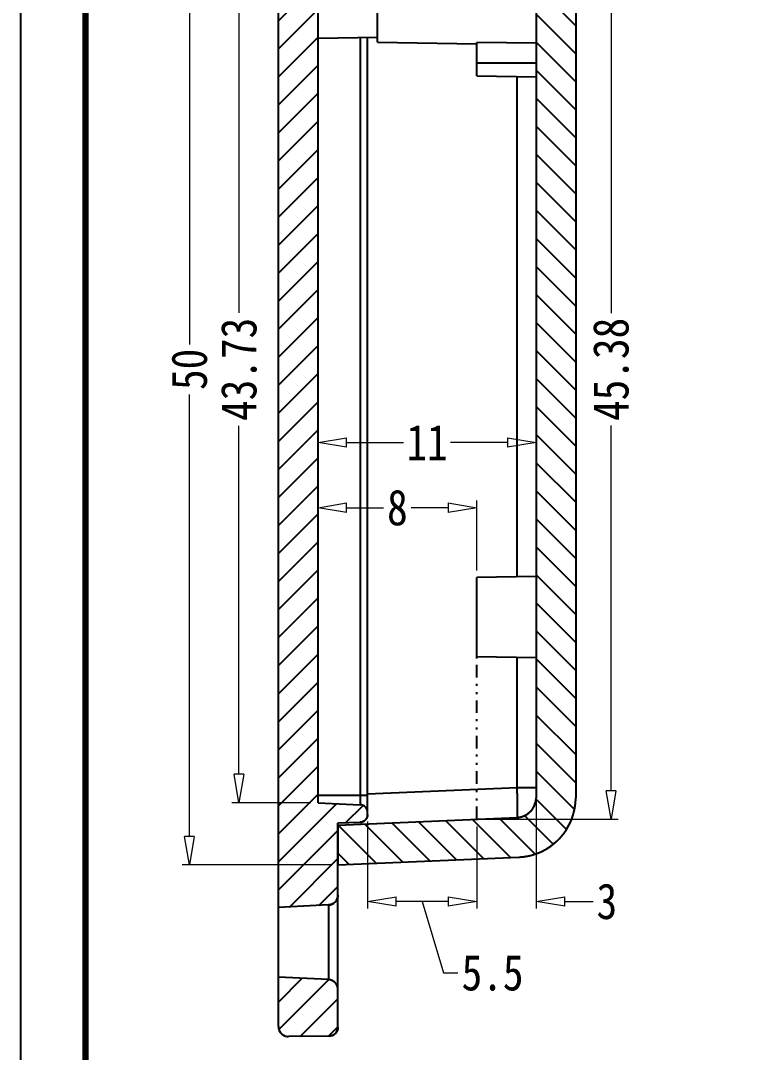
# Model space of a CAD drawing. Header units: millimetres. Extents: x -315 to 1788, y -2932 to -1928.
# Drawn here: x -315.2 to -278.8, y -2884.1 to -2832.1 of the extents above; entities that cross this region are included whole.
import ezdxf

# ---------------------------------------------------------------- set-up
doc = ezdxf.new("R2010")
doc.units = ezdxf.units.MM
doc.linetypes.add('DIVIDE', pattern=[31.75, 12.7, -6.35, 0, -6.35, 0, -6.35])
doc.layers.add('dim', color=3, linetype='Continuous', lineweight=9)
doc.layers.add('from', color=7, linetype='Continuous')
doc.styles.add('FFS', font='SIMFANG.TTF', dxfattribs={"width": 0.85})
doc.dimstyles.new('YanXiu', dxfattribs={"dimtxt": 2.5, "dimasz": 2.2, "dimexe": 1, "dimexo": 0.6, "dimgap": 0.66, "dimtad": 0, "dimzin": 9, "dimdsep": 46, "dimtxsty": 'FFS', "dimblk": 'CLOSEDBLANK', "dimcen": 0, "dimclrd": 256, "dimclre": 131, "dimclrt": 42, "dimazin": 0, "dimtfac": 1, "dimtofl": 0, "dimtmove": 0, "dimatfit": 3, "dimldrblk": 'CLOSEDBLANK', "dimfxl": 0, "dimlwd": 5, "dimlwe": 5, "dimarcsym": 0})

# ---------------------------------------------------------------- blocks, each defined once
blk = doc.blocks.new('_ClosedBlank')
at = {"color": 0, "linetype": 'ByBlock', "lineweight": -2}
for p, q in [((-1, 0.167), (0, 0)), ((-1, 0.167), (-1, -0.167)), ((0, 0), (-1, -0.167))]:
    blk.add_line(p, q, dxfattribs=at)
blk = doc.blocks.new('*D89')
at = {"layer": 'Defpoints', "color": 0}
for p in [(-300.178, -2827.804), (-304.172, -2871.534), (-300.178, -2871.534)]:
    blk.add_point(p, dxfattribs=at)
at = {"layer": 'dim', "color": 131, "lineweight": 5}
for p, q in [((-300.538, -2827.804), (-304.532, -2827.804)), ((-300.538, -2871.534), (-304.532, -2871.534))]:
    blk.add_line(p, q, dxfattribs=at)
at = {"layer": 'dim', "lineweight": 5}
for p, q in [((-304.172, -2829.244), (-304.172, -2846.816)), ((-304.172, -2870.094), (-304.172, -2852.522))]:
    blk.add_line(p, q, dxfattribs=at)
at = {"layer": 'dim', "lineweight": 5, "xscale": 1.44, "yscale": 1.44, "zscale": 1.44}
for p, rotation in [((-304.172, -2827.804), 90), ((-304.172, -2871.534), 270)]:
    blk.add_blockref('_ClosedBlank', p, dxfattribs=dict(at, rotation=rotation))
at = {"layer": 'dim', "color": 42, "insert": (-304.172, -2849.669), "char_height": 1.8, "attachment_point": 5, "rotation": 90, "style": 'FFS'}
blk.add_mtext('43.73', dxfattribs=at)
blk = doc.blocks.new('*D90')
at = {"layer": 'Defpoints', "color": 0}
for p in [(-299.178, -2824.669), (-306.672, -2874.669), (-299.178, -2874.669)]:
    blk.add_point(p, dxfattribs=at)
at = {"layer": 'dim', "color": 131, "lineweight": 5}
for p, q in [((-299.538, -2824.669), (-307.032, -2824.669)), ((-299.538, -2874.669), (-307.032, -2874.669))]:
    blk.add_line(p, q, dxfattribs=at)
at = {"layer": 'dim', "lineweight": 5}
for p, q in [((-306.672, -2826.109), (-306.672, -2848.408)), ((-306.672, -2873.229), (-306.672, -2850.93))]:
    blk.add_line(p, q, dxfattribs=at)
at = {"layer": 'dim', "lineweight": 5, "xscale": 1.44, "yscale": 1.44, "zscale": 1.44}
for p, rotation in [((-306.672, -2824.669), 90), ((-306.672, -2874.669), 270)]:
    blk.add_blockref('_ClosedBlank', p, dxfattribs=dict(at, rotation=rotation))
at = {"layer": 'dim', "color": 42, "insert": (-306.672, -2849.669), "char_height": 1.8, "attachment_point": 5, "rotation": 90, "style": 'FFS'}
blk.add_mtext('50', dxfattribs=at)
blk = doc.blocks.new('*D91')
at = {"layer": 'Defpoints', "color": 0}
for p in [(-300.178, -2856.648), (-300.178, -2858.371, 0), (-292.178, -2860.169, 0)]:
    blk.add_point(p, dxfattribs=at)
at = {"layer": 'dim', "color": 131, "lineweight": 5}
for p, q in [((-300.178, -2858.011), (-300.178, -2856.288)), ((-292.178, -2859.809), (-292.178, -2856.288))]:
    blk.add_line(p, q, dxfattribs=at)
at = {"layer": 'dim', "lineweight": 5}
for p, q in [((-298.738, -2856.648), (-296.877, -2856.648)), ((-293.618, -2856.648), (-295.48, -2856.648))]:
    blk.add_line(p, q, dxfattribs=at)
at = {"layer": 'dim', "lineweight": 5, "xscale": 1.44, "yscale": 1.44, "zscale": 1.44, "rotation": 180}
blk.add_blockref('_ClosedBlank', (-300.178, -2856.648), dxfattribs=at)
at = {"layer": 'dim', "lineweight": 5, "xscale": 1.44, "yscale": 1.44, "zscale": 1.44}
blk.add_blockref('_ClosedBlank', (-292.178, -2856.648), dxfattribs=at)
at = {"layer": 'dim', "color": 42, "insert": (-296.178, -2856.648), "char_height": 1.8, "attachment_point": 5, "style": 'FFS'}
blk.add_mtext('8', dxfattribs=at)
blk = doc.blocks.new('*D92')
at = {"layer": 'Defpoints', "color": 0}
for p in [(-300.178, -2851.3, 0), (-289.178, -2851.548, 0), (-300.178, -2853.36)]:
    blk.add_point(p, dxfattribs=at)
at = {"layer": 'dim', "color": 131, "lineweight": 5}
for p, q in [((-300.178, -2851.66), (-300.178, -2853.72)), ((-289.178, -2851.907), (-289.178, -2853.72))]:
    blk.add_line(p, q, dxfattribs=at)
at = {"layer": 'dim', "lineweight": 5}
for p, q in [((-298.738, -2853.36), (-295.865, -2853.36)), ((-290.618, -2853.36), (-293.492, -2853.36))]:
    blk.add_line(p, q, dxfattribs=at)
at = {"layer": 'dim', "lineweight": 5, "xscale": 1.44, "yscale": 1.44, "zscale": 1.44, "rotation": 180}
blk.add_blockref('_ClosedBlank', (-300.178, -2853.36), dxfattribs=at)
at = {"layer": 'dim', "lineweight": 5, "xscale": 1.44, "yscale": 1.44, "zscale": 1.44}
blk.add_blockref('_ClosedBlank', (-289.178, -2853.36), dxfattribs=at)
at = {"layer": 'dim', "color": 42, "insert": (-294.678, -2853.36), "char_height": 1.8, "attachment_point": 5, "style": 'FFS'}
blk.add_mtext('11', dxfattribs=at)
blk = doc.blocks.new('*D93')
at = {"layer": 'Defpoints', "color": 0}
for p in [(-289.178, -2870.555, 0), (-292.178, -2872.361), (-292.178, -2876.511)]:
    blk.add_point(p, dxfattribs=at)
at = {"layer": 'dim', "color": 131, "lineweight": 5}
for p, q in [((-289.178, -2870.915), (-289.178, -2876.871)), ((-292.178, -2872.721), (-292.178, -2876.871))]:
    blk.add_line(p, q, dxfattribs=at)
at = {"layer": 'dim', "lineweight": 5}
for p, q in [((-293.618, -2876.511), (-295.058, -2876.511)), ((-287.738, -2876.511), (-286.298, -2876.511))]:
    blk.add_line(p, q, dxfattribs=at)
at = {"layer": 'dim', "lineweight": 5, "xscale": 1.44, "yscale": 1.44, "zscale": 1.44}
blk.add_blockref('_ClosedBlank', (-292.178, -2876.511), dxfattribs=at)
at = {"layer": 'dim', "lineweight": 5, "xscale": 1.44, "yscale": 1.44, "zscale": 1.44, "rotation": 180}
blk.add_blockref('_ClosedBlank', (-289.178, -2876.511), dxfattribs=at)
at = {"layer": 'dim', "color": 42, "insert": (-285.608, -2876.511), "char_height": 1.8, "attachment_point": 5, "style": 'FFS'}
blk.add_mtext('3', dxfattribs=at)
blk = doc.blocks.new('*D94')
at = {"layer": 'Defpoints', "color": 0}
for p in [(-292.178, -2826.976), (-285.399, -2826.976), (-292.178, -2872.361)]:
    blk.add_point(p, dxfattribs=at)
at = {"layer": 'dim', "color": 131, "lineweight": 5}
for p, q in [((-291.819, -2826.976), (-285.04, -2826.976)), ((-291.819, -2872.361), (-285.04, -2872.361))]:
    blk.add_line(p, q, dxfattribs=at)
at = {"layer": 'dim', "lineweight": 5}
for p, q in [((-285.399, -2828.416), (-285.399, -2846.84)), ((-285.399, -2870.921), (-285.399, -2852.497))]:
    blk.add_line(p, q, dxfattribs=at)
at = {"layer": 'dim', "lineweight": 5, "xscale": 1.44, "yscale": 1.44, "zscale": 1.44}
for p, rotation in [((-285.399, -2826.976), 90), ((-285.399, -2872.361), 270)]:
    blk.add_blockref('_ClosedBlank', p, dxfattribs=dict(at, rotation=rotation))
at = {"layer": 'dim', "color": 42, "insert": (-285.399, -2849.669), "char_height": 1.8, "attachment_point": 5, "rotation": 90, "style": 'FFS'}
blk.add_mtext('45.38', dxfattribs=at)
blk = doc.blocks.new('*D95')
at = {"layer": 'Defpoints', "color": 0}
for p in [(-297.678, -2872.118, 0), (-292.178, -2872.361), (-297.678, -2876.511)]:
    blk.add_point(p, dxfattribs=at)
at = {"layer": 'dim', "color": 131, "lineweight": 5}
for p, q in [((-297.678, -2872.478), (-297.678, -2876.871)), ((-292.178, -2872.721), (-292.178, -2876.871))]:
    blk.add_line(p, q, dxfattribs=at)
at = {"layer": 'dim', "lineweight": 5}
for p, q in [((-293.618, -2876.511), (-296.238, -2876.511)), ((-294.928, -2876.511), (-293.849, -2880.111)), ((-293.849, -2880.111), (-293.129, -2880.111))]:
    blk.add_line(p, q, dxfattribs=at)
at = {"layer": 'dim', "lineweight": 5, "xscale": 1.44, "yscale": 1.44, "zscale": 1.44, "rotation": 180}
blk.add_blockref('_ClosedBlank', (-297.678, -2876.511), dxfattribs=at)
at = {"layer": 'dim', "lineweight": 5, "xscale": 1.44, "yscale": 1.44, "zscale": 1.44}
blk.add_blockref('_ClosedBlank', (-292.178, -2876.511), dxfattribs=at)
at = {"layer": 'dim', "color": 42, "insert": (-291.376, -2880.111), "char_height": 1.8, "attachment_point": 5, "style": 'FFS'}
blk.add_mtext('5.5', dxfattribs=at)

msp = doc.modelspace()

# ---------------------------------------------------------------- hatches: boundary and pattern name
at = {"linetype": 'Continuous'}
h = msp.add_hatch(dxfattribs=at)
h.set_pattern_fill('DEFAULT__2', color=40, angle=225, style=0, pattern_type=0)
h.set_pattern_definition([(225, (294.2177, -3385.4463), (0.7071068, -0.7071068), [])])
edge = h.paths.add_edge_path()
edge.add_line((-299.178, -2882.851), (-299.178, -2880.951))
edge.add_spline(control_points=[(-299.178, -2882.851), (-299.178, -2883.113), (-299.363, -2883.299), (-299.624, -2883.301)], knot_values=[0, 0, 0, 0, 1, 1, 1, 1], weights=[1, 0.80679, 0.80679, 1], degree=3, periodic=0)
edge.add_line((-299.624, -2883.301), (-301.674, -2883.319))
edge.add_spline(control_points=[(-302.178, -2882.819), (-302.178, -2883.114), (-301.969, -2883.321), (-301.674, -2883.319)], knot_values=[0, 0, 0, 0, 1, 1, 1, 1], weights=[1, 0.802676, 0.802676, 1], degree=3, periodic=0)
edge.add_line((-302.178, -2882.819), (-302.178, -2880.319))
edge.add_line((-299.652, -2880.451), (-302.178, -2880.319))
edge.add_spline(control_points=[(-299.178, -2880.951), (-299.178, -2880.67), (-299.372, -2880.466), (-299.652, -2880.451)], knot_values=[0, 0, 0, 0, 1, 1, 1, 1], weights=[1, 0.816916, 0.816916, 1], degree=3, periodic=0)
edge = h.paths.add_edge_path()
edge.add_line((-299.178, -2876.187), (-299.178, -2872.567))
edge.add_spline(control_points=[(-299.178, -2876.187), (-299.178, -2876.468), (-299.372, -2876.672), (-299.652, -2876.686)], knot_values=[0, 0, 0, 0, 1, 1, 1, 1], weights=[1, 0.816916, 0.816916, 1], degree=3, periodic=0)
edge.add_line((-299.652, -2876.686), (-302.178, -2876.819))
edge.add_line((-302.178, -2876.819), (-302.178, -2822.519))
edge.add_line((-299.652, -2822.651), (-302.178, -2822.519))
edge.add_spline(control_points=[(-299.178, -2823.151), (-299.178, -2822.87), (-299.372, -2822.666), (-299.652, -2822.651)], knot_values=[0, 0, 0, 0, 1, 1, 1, 1], weights=[1, 0.816916, 0.816916, 1], degree=3, periodic=0)
edge.add_line((-299.178, -2826.771), (-299.178, -2823.151))
edge.add_line((-298.061, -2826.82), (-299.178, -2826.771))
edge.add_spline(control_points=[(-297.678, -2827.219), (-297.678, -2826.993), (-297.835, -2826.83), (-298.061, -2826.82)], knot_values=[0, 0, 0, 0, 1, 1, 1, 1], weights=[1, 0.814909, 0.814909, 1], degree=3, periodic=0)
edge.add_line((-297.678, -2827.312), (-297.678, -2827.219))
edge.add_spline(control_points=[(-297.678, -2827.312), (-297.678, -2827.538), (-297.835, -2827.701), (-298.061, -2827.711)], knot_values=[0, 0, 0, 0, 1, 1, 1, 1], weights=[1, 0.814909, 0.814909, 1], degree=3, periodic=0)
edge.add_line((-300.178, -2827.804), (-298.061, -2827.711))
edge.add_line((-300.178, -2871.534), (-300.178, -2827.804))
edge.add_line((-300.178, -2871.534), (-298.061, -2871.626))
edge.add_spline(control_points=[(-297.678, -2872.026), (-297.678, -2871.8), (-297.835, -2871.636), (-298.061, -2871.626)], knot_values=[0, 0, 0, 0, 1, 1, 1, 1], weights=[1, 0.814909, 0.814909, 1], degree=3, periodic=0)
edge.add_line((-297.678, -2872.118), (-297.678, -2872.026))
edge.add_spline(control_points=[(-297.678, -2872.118), (-297.678, -2872.345), (-297.835, -2872.508), (-298.061, -2872.518)], knot_values=[0, 0, 0, 0, 1, 1, 1, 1], weights=[1, 0.814909, 0.814909, 1], degree=3, periodic=0)
edge.add_line((-298.061, -2872.518), (-299.178, -2872.567))
edge = h.paths.add_edge_path()
edge.add_line((-299.178, -2818.387), (-299.178, -2816.487))
edge.add_spline(control_points=[(-299.178, -2818.387), (-299.178, -2818.668), (-299.372, -2818.872), (-299.652, -2818.886)], knot_values=[0, 0, 0, 0, 1, 1, 1, 1], weights=[1, 0.816916, 0.816916, 1], degree=3, periodic=0)
edge.add_line((-299.652, -2818.886), (-302.178, -2819.019))
edge.add_line((-302.178, -2819.019), (-302.178, -2816.519))
edge.add_spline(control_points=[(-302.178, -2816.519), (-302.178, -2816.224), (-301.969, -2816.016), (-301.674, -2816.019)], knot_values=[0, 0, 0, 0, 1, 1, 1, 1], weights=[1, 0.802676, 0.802676, 1], degree=3, periodic=0)
edge.add_line((-299.624, -2816.037), (-301.674, -2816.019))
edge.add_spline(control_points=[(-299.178, -2816.487), (-299.178, -2816.225), (-299.363, -2816.039), (-299.624, -2816.037)], knot_values=[0, 0, 0, 0, 1, 1, 1, 1], weights=[1, 0.80679, 0.80679, 1], degree=3, periodic=0)
h = msp.add_hatch(dxfattribs=at)
h.set_pattern_fill('DEFAULT__1', color=40, angle=135, style=0, pattern_type=0)
h.set_pattern_definition([(135, (294.2177, -3385.4463), (-0.7071068, -0.7071068), [])])
edge = h.paths.add_edge_path()
edge.add_line((-299.178, -2872.667), (-299.178, -2874.669))
edge.add_line((-299.178, -2872.667), (-290.135, -2872.272))
edge.add_spline(control_points=[(-290.135, -2872.272), (-289.57, -2872.247), (-289.178, -2871.839), (-289.178, -2871.273)], knot_values=[0, 0, 0, 0, 1, 1, 1, 1], weights=[1, 0.814909, 0.814909, 1], degree=3, periodic=0)
edge.add_line((-289.178, -2828.065), (-289.178, -2871.273))
edge.add_spline(control_points=[(-290.135, -2827.066), (-289.57, -2827.09), (-289.178, -2827.499), (-289.178, -2828.065)], knot_values=[0, 0, 0, 0, 1, 1, 1, 1], weights=[1, 0.814909, 0.814909, 1], degree=3, periodic=0)
edge.add_line((-299.178, -2826.671), (-290.135, -2827.066))
edge.add_line((-299.178, -2824.669), (-299.178, -2826.671))
edge.add_line((-299.178, -2824.669), (-290.048, -2825.068))
edge.add_spline(control_points=[(-290.048, -2825.068), (-288.352, -2825.142), (-287.178, -2826.368), (-287.178, -2828.065)], knot_values=[0, 0, 0, 0, 1, 1, 1, 1], weights=[1, 0.814909, 0.814909, 1], degree=3, periodic=0)
edge.add_line((-287.178, -2828.065), (-287.178, -2871.273))
edge.add_spline(control_points=[(-290.048, -2874.27), (-288.352, -2874.196), (-287.178, -2872.97), (-287.178, -2871.273)], knot_values=[0, 0, 0, 0, 1, 1, 1, 1], weights=[1, 0.814909, 0.814909, 1], degree=3, periodic=0)
edge.add_line((-299.178, -2874.669), (-290.048, -2874.27))

# ---------------------------------------------------------------- linework, layer by layer
at = {"color": 7, "linetype": 'Continuous'}
for p, q in [((-302.178, -2882.819, 0), (-302.178, -2816.519, 0)), ((-302.178, -2876.819, 0), (-302.178, -2822.519, 0)), ((-300.178, -2871.534, 0), (-300.178, -2827.804, 0)), ((-300.178, -2871.534, 0), (-300.178, -2827.804, 0)), ((-297.178, -2833.169, 0), (-297.178, -2827.669, 0)), ((-289.178, -2828.065, 0), (-289.178, -2871.273, 0)), ((-289.178, -2828.065, 0), (-289.178, -2871.273, 0)), ((-287.178, -2828.065, 0), (-287.178, -2871.273, 0)), ((-287.178, -2828.065, 0), (-287.178, -2871.273, 0)), ((-300.178, -2832.971, 0), (-297.178, -2832.919, 0)), ((-298.061, -2832.934, 0), (-298.061, -2871.626, 0)), ((-297.678, -2871.96, 0), (-297.678, -2832.928, 0)), ((-297.178, -2833.169, 0), (-292.178, -2833.256, 0)), ((-289.178, -2833.222, 0), (-292.178, -2833.181, 0)), ((-292.178, -2834.867, 0), (-292.178, -2833.181, 0)), ((-289.178, -2834.216, 0), (-292.178, -2834.216, 0)), ((-292.178, -2834.866, 0), (-289.178, -2834.919, 0)), ((-290.135, -2860.133, 0), (-290.135, -2834.902, 0)), ((-289.178, -2860.116, 0), (-292.178, -2860.169, 0)), ((-292.178, -2864.169, 0), (-292.178, -2860.169, 0)), ((-289.178, -2864.221, 0), (-292.178, -2864.169, 0)), ((-290.135, -2870.773, 0), (-290.135, -2864.205, 0)), ((-290.135, -2870.773, 0), (-297.681, -2871.103, 0)), ((-289.178, -2870.774, 0), (-290.135, -2870.774, 0)), ((-297.678, -2871.168, 0), (-300.178, -2871.168, 0)), ((-300.178, -2871.534, 0), (-298.061, -2871.626, 0)), ((-300.178, -2871.534, 0), (-298.061, -2871.626, 0)), ((-297.678, -2872.118, 0), (-297.678, -2872.026, 0)), ((-297.678, -2872.118, 0), (-297.678, -2872.026, 0)), ((-299.178, -2872.667, 0), (-290.135, -2872.272, 0)), ((-299.178, -2872.667, 0), (-290.135, -2872.272, 0)), ((-298.061, -2872.518, 0), (-299.178, -2872.567, 0)), ((-298.061, -2872.518, 0), (-299.178, -2872.567, 0)), ((-299.178, -2882.851, 0), (-299.178, -2872.567, 0)), ((-299.178, -2876.187, 0), (-299.178, -2872.567, 0)), ((-299.178, -2872.667, 0), (-299.178, -2874.669, 0)), ((-299.178, -2874.669, 0), (-290.048, -2874.27, 0)), ((-299.178, -2874.669, 0), (-290.048, -2874.27, 0)), ((-299.652, -2876.686, 0), (-302.178, -2876.819, 0)), ((-299.652, -2876.686, 0), (-302.178, -2876.819, 0)), ((-299.652, -2876.686, 0), (-299.652, -2880.451, 0)), ((-299.652, -2880.451, 0), (-302.178, -2880.319, 0)), ((-299.652, -2880.451, 0), (-302.178, -2880.319, 0)), ((-302.178, -2882.819, 0), (-302.178, -2880.319, 0)), ((-299.178, -2882.851, 0), (-299.178, -2880.951, 0)), ((-299.624, -2883.301, 0), (-301.674, -2883.319, 0)), ((-299.624, -2883.301, 0), (-301.674, -2883.319, 0))]:
    msp.add_line(p, q, dxfattribs=at)
at = {"color": 2, "linetype": 'DIVIDE', "ltscale": 0.05}
msp.add_line((-292.178, -2872.361), (-292.178, -2864.169), dxfattribs=at)
at = {"color": 7, "linetype": 'Continuous'}
for centre, radius, start, end in [((-298.078, -2872.026, 0), 0.4, 0, 87.5), ((-290.178, -2871.273, 0), 1, 272.5, 0), ((-290.178, -2871.273, 0), 3, 272.5, 0), ((-298.078, -2872.118, 0), 0.4, 272.5, 0), ((-299.678, -2876.187, 0), 0.5, 273, 0), ((-299.678, -2880.951, 0), 0.5, 0, 87), ((-301.678, -2882.819, 0), 0.5, 180, 270.5), ((-299.628, -2882.851, 0), 0.45, 270.5, 0)]:
    msp.add_arc(centre, radius, start, end, dxfattribs=at)
for points, start_tangent, end_tangent in [([(-290.135, -2872.272, 0), (-290.126, -2872.234, 0), (-290.12, -2872.123, 0), (-290.117, -2871.945, 0), (-290.117, -2871.707, 0), (-290.12, -2871.423, 0), (-290.126, -2871.107, 0), (-290.135, -2870.773, 0)], (0.998997, 0.04477), (-0.02906, 0.999578)), ([(-297.678, -2872.026, 0), (-297.678, -2872.022, 0), (-297.679, -2872.017, 0), (-297.679, -2872.013, 0), (-297.679, -2872.009, 0), (-297.679, -2872.004, 0), (-297.679, -2872, 0), (-297.68, -2871.995, 0), (-297.68, -2871.991, 0), (-297.68, -2871.986, 0), (-297.681, -2871.982, 0), (-297.681, -2871.977, 0), (-297.682, -2871.973, 0), (-297.683, -2871.968, 0), (-297.683, -2871.964, 0), (-297.684, -2871.959, 0), (-297.685, -2871.955, 0), (-297.686, -2871.95, 0), (-297.687, -2871.946, 0), (-297.687, -2871.941, 0), (-297.689, -2871.937, 0), (-297.69, -2871.932, 0), (-297.691, -2871.928, 0), (-297.692, -2871.923, 0), (-297.693, -2871.919, 0), (-297.694, -2871.914, 0), (-297.696, -2871.91, 0), (-297.697, -2871.905, 0), (-297.699, -2871.9, 0), (-297.7, -2871.896, 0), (-297.702, -2871.891, 0), (-297.703, -2871.887, 0), (-297.705, -2871.882, 0), (-297.707, -2871.878, 0), (-297.709, -2871.873, 0), (-297.711, -2871.869, 0), (-297.713, -2871.864, 0), (-297.715, -2871.86, 0), (-297.717, -2871.856, 0), (-297.719, -2871.851, 0), (-297.721, -2871.847, 0), (-297.723, -2871.842, 0), (-297.725, -2871.838, 0), (-297.728, -2871.834, 0), (-297.73, -2871.829, 0), (-297.733, -2871.825, 0), (-297.735, -2871.821, 0), (-297.738, -2871.817, 0), (-297.74, -2871.812, 0), (-297.743, -2871.808, 0), (-297.746, -2871.804, 0), (-297.748, -2871.8, 0), (-297.751, -2871.796, 0), (-297.754, -2871.792, 0), (-297.757, -2871.788, 0), (-297.76, -2871.784, 0), (-297.763, -2871.78, 0), (-297.766, -2871.776, 0), (-297.77, -2871.772, 0), (-297.773, -2871.768, 0), (-297.776, -2871.764, 0), (-297.779, -2871.76, 0), (-297.783, -2871.757, 0), (-297.786, -2871.753, 0), (-297.789, -2871.749, 0), (-297.793, -2871.746, 0), (-297.797, -2871.742, 0), (-297.8, -2871.739, 0), (-297.804, -2871.735, 0), (-297.807, -2871.732, 0), (-297.811, -2871.728, 0), (-297.815, -2871.725, 0), (-297.819, -2871.722, 0), (-297.822, -2871.719, 0), (-297.826, -2871.715, 0), (-297.83, -2871.712, 0), (-297.834, -2871.709, 0), (-297.838, -2871.706, 0), (-297.842, -2871.703, 0), (-297.846, -2871.7, 0), (-297.85, -2871.697, 0), (-297.854, -2871.695, 0), (-297.858, -2871.692, 0), (-297.863, -2871.689, 0), (-297.867, -2871.687, 0), (-297.871, -2871.684, 0), (-297.875, -2871.681, 0), (-297.879, -2871.679, 0), (-297.884, -2871.677, 0), (-297.888, -2871.674, 0), (-297.892, -2871.672, 0), (-297.897, -2871.67, 0), (-297.901, -2871.667, 0), (-297.905, -2871.665, 0), (-297.91, -2871.663, 0), (-297.914, -2871.661, 0), (-297.919, -2871.659, 0), (-297.923, -2871.657, 0), (-297.927, -2871.656, 0), (-297.932, -2871.654, 0), (-297.936, -2871.652, 0), (-297.941, -2871.65, 0), (-297.945, -2871.649, 0), (-297.95, -2871.647, 0), (-297.954, -2871.646, 0), (-297.959, -2871.644, 0), (-297.963, -2871.643, 0), (-297.968, -2871.642, 0), (-297.972, -2871.64, 0), (-297.977, -2871.639, 0), (-297.981, -2871.638, 0), (-297.986, -2871.637, 0), (-297.99, -2871.636, 0), (-297.995, -2871.635, 0), (-297.999, -2871.634, 0), (-298.004, -2871.633, 0), (-298.008, -2871.632, 0), (-298.013, -2871.631, 0), (-298.017, -2871.631, 0), (-298.022, -2871.63, 0), (-298.026, -2871.629, 0), (-298.03, -2871.629, 0), (-298.035, -2871.628, 0), (-298.039, -2871.628, 0), (-298.044, -2871.628, 0), (-298.048, -2871.627, 0), (-298.052, -2871.627, 0), (-298.057, -2871.627, 0), (-298.061, -2871.626, 0)], (0, 1), (-0.999048, 0.043619)), ([(-290.135, -2872.272, 0), (-290.124, -2872.272, 0), (-290.113, -2872.271, 0), (-290.102, -2872.27, 0), (-290.091, -2872.269, 0), (-290.08, -2872.268, 0), (-290.069, -2872.267, 0), (-290.058, -2872.266, 0), (-290.047, -2872.264, 0), (-290.036, -2872.263, 0), (-290.025, -2872.261, 0), (-290.014, -2872.259, 0), (-290.003, -2872.257, 0), (-289.992, -2872.255, 0), (-289.98, -2872.253, 0), (-289.969, -2872.251, 0), (-289.958, -2872.248, 0), (-289.947, -2872.246, 0), (-289.936, -2872.243, 0), (-289.924, -2872.24, 0), (-289.913, -2872.237, 0), (-289.902, -2872.234, 0), (-289.891, -2872.231, 0), (-289.879, -2872.227, 0), (-289.868, -2872.224, 0), (-289.857, -2872.22, 0), (-289.846, -2872.216, 0), (-289.835, -2872.212, 0), (-289.823, -2872.208, 0), (-289.812, -2872.204, 0), (-289.801, -2872.199, 0), (-289.79, -2872.195, 0), (-289.779, -2872.19, 0), (-289.768, -2872.185, 0), (-289.757, -2872.18, 0), (-289.746, -2872.175, 0), (-289.735, -2872.169, 0), (-289.724, -2872.164, 0), (-289.713, -2872.158, 0), (-289.702, -2872.152, 0), (-289.692, -2872.147, 0), (-289.681, -2872.141, 0), (-289.67, -2872.134, 0), (-289.66, -2872.128, 0), (-289.649, -2872.122, 0), (-289.639, -2872.115, 0), (-289.628, -2872.108, 0), (-289.618, -2872.101, 0), (-289.608, -2872.094, 0), (-289.598, -2872.087, 0), (-289.588, -2872.08, 0), (-289.578, -2872.072, 0), (-289.568, -2872.065, 0), (-289.558, -2872.057, 0), (-289.548, -2872.049, 0), (-289.538, -2872.041, 0), (-289.529, -2872.033, 0), (-289.519, -2872.025, 0), (-289.51, -2872.017, 0), (-289.501, -2872.008, 0), (-289.492, -2872, 0), (-289.483, -2871.991, 0), (-289.474, -2871.982, 0), (-289.465, -2871.974, 0), (-289.456, -2871.965, 0), (-289.447, -2871.955, 0), (-289.439, -2871.946, 0), (-289.431, -2871.937, 0), (-289.422, -2871.927, 0), (-289.414, -2871.918, 0), (-289.406, -2871.908, 0), (-289.398, -2871.899, 0), (-289.39, -2871.889, 0), (-289.383, -2871.879, 0), (-289.375, -2871.869, 0), (-289.368, -2871.859, 0), (-289.361, -2871.849, 0), (-289.354, -2871.838, 0), (-289.347, -2871.828, 0), (-289.34, -2871.818, 0), (-289.333, -2871.807, 0), (-289.326, -2871.797, 0), (-289.32, -2871.786, 0), (-289.314, -2871.775, 0), (-289.308, -2871.765, 0), (-289.302, -2871.754, 0), (-289.296, -2871.743, 0), (-289.29, -2871.732, 0), (-289.284, -2871.721, 0), (-289.279, -2871.71, 0), (-289.274, -2871.699, 0), (-289.269, -2871.688, 0), (-289.264, -2871.677, 0), (-289.259, -2871.666, 0), (-289.254, -2871.655, 0), (-289.25, -2871.643, 0), (-289.245, -2871.632, 0), (-289.241, -2871.621, 0), (-289.237, -2871.61, 0), (-289.233, -2871.598, 0), (-289.229, -2871.587, 0), (-289.225, -2871.576, 0), (-289.222, -2871.564, 0), (-289.218, -2871.553, 0), (-289.215, -2871.542, 0), (-289.212, -2871.53, 0), (-289.209, -2871.519, 0), (-289.206, -2871.507, 0), (-289.204, -2871.496, 0), (-289.201, -2871.485, 0), (-289.199, -2871.473, 0), (-289.196, -2871.462, 0), (-289.194, -2871.451, 0), (-289.192, -2871.439, 0), (-289.191, -2871.428, 0), (-289.189, -2871.417, 0), (-289.187, -2871.406, 0), (-289.186, -2871.394, 0), (-289.185, -2871.383, 0), (-289.183, -2871.372, 0), (-289.182, -2871.361, 0), (-289.181, -2871.35, 0), (-289.181, -2871.339, 0), (-289.18, -2871.328, 0), (-289.179, -2871.317, 0), (-289.179, -2871.306, 0), (-289.179, -2871.295, 0), (-289.178, -2871.284, 0), (-289.178, -2871.273, 0)], (0.999048, 0.043619), (0, 1)), ([(-290.048, -2874.27, 0), (-290.015, -2874.269, 0), (-289.983, -2874.267, 0), (-289.95, -2874.264, 0), (-289.917, -2874.262, 0), (-289.884, -2874.259, 0), (-289.851, -2874.255, 0), (-289.818, -2874.251, 0), (-289.785, -2874.247, 0), (-289.752, -2874.243, 0), (-289.718, -2874.238, 0), (-289.685, -2874.232, 0), (-289.651, -2874.226, 0), (-289.618, -2874.22, 0), (-289.584, -2874.214, 0), (-289.551, -2874.207, 0), (-289.517, -2874.199, 0), (-289.483, -2874.191, 0), (-289.45, -2874.183, 0), (-289.416, -2874.175, 0), (-289.382, -2874.165, 0), (-289.349, -2874.156, 0), (-289.315, -2874.146, 0), (-289.281, -2874.136, 0), (-289.248, -2874.125, 0), (-289.214, -2874.114, 0), (-289.18, -2874.102, 0), (-289.147, -2874.09, 0), (-289.113, -2874.078, 0), (-289.08, -2874.065, 0), (-289.046, -2874.051, 0), (-289.013, -2874.037, 0), (-288.98, -2874.023, 0), (-288.947, -2874.009, 0), (-288.914, -2873.993, 0), (-288.881, -2873.978, 0), (-288.848, -2873.962, 0), (-288.815, -2873.946, 0), (-288.783, -2873.929, 0), (-288.75, -2873.911, 0), (-288.718, -2873.894, 0), (-288.686, -2873.876, 0), (-288.654, -2873.857, 0), (-288.623, -2873.838, 0), (-288.591, -2873.819, 0), (-288.56, -2873.799, 0), (-288.529, -2873.779, 0), (-288.498, -2873.758, 0), (-288.467, -2873.737, 0), (-288.436, -2873.715, 0), (-288.406, -2873.694, 0), (-288.376, -2873.671, 0), (-288.346, -2873.649, 0), (-288.317, -2873.626, 0), (-288.288, -2873.602, 0), (-288.259, -2873.578, 0), (-288.23, -2873.554, 0), (-288.202, -2873.53, 0), (-288.173, -2873.505, 0), (-288.146, -2873.479, 0), (-288.118, -2873.454, 0), (-288.091, -2873.428, 0), (-288.064, -2873.401, 0), (-288.038, -2873.375, 0), (-288.011, -2873.348, 0), (-287.985, -2873.32, 0), (-287.96, -2873.293, 0), (-287.935, -2873.265, 0), (-287.91, -2873.236, 0), (-287.886, -2873.208, 0), (-287.862, -2873.179, 0), (-287.838, -2873.15, 0), (-287.815, -2873.12, 0), (-287.792, -2873.09, 0), (-287.769, -2873.06, 0), (-287.747, -2873.03, 0), (-287.725, -2873, 0), (-287.704, -2872.969, 0), (-287.683, -2872.938, 0), (-287.662, -2872.907, 0), (-287.642, -2872.876, 0), (-287.623, -2872.844, 0), (-287.603, -2872.812, 0), (-287.584, -2872.78, 0), (-287.566, -2872.748, 0), (-287.548, -2872.716, 0), (-287.53, -2872.683, 0), (-287.513, -2872.65, 0), (-287.497, -2872.618, 0), (-287.48, -2872.585, 0), (-287.464, -2872.551, 0), (-287.449, -2872.518, 0), (-287.434, -2872.485, 0), (-287.42, -2872.451, 0), (-287.405, -2872.418, 0), (-287.392, -2872.384, 0), (-287.379, -2872.35, 0), (-287.366, -2872.317, 0), (-287.353, -2872.283, 0), (-287.342, -2872.249, 0), (-287.33, -2872.215, 0), (-287.319, -2872.181, 0), (-287.308, -2872.147, 0), (-287.298, -2872.113, 0), (-287.289, -2872.079, 0), (-287.279, -2872.045, 0), (-287.27, -2872.01, 0), (-287.262, -2871.976, 0), (-287.254, -2871.942, 0), (-287.246, -2871.908, 0), (-287.239, -2871.874, 0), (-287.232, -2871.84, 0), (-287.226, -2871.806, 0), (-287.22, -2871.772, 0), (-287.215, -2871.738, 0), (-287.21, -2871.704, 0), (-287.205, -2871.671, 0), (-287.201, -2871.637, 0), (-287.197, -2871.603, 0), (-287.193, -2871.57, 0), (-287.19, -2871.536, 0), (-287.187, -2871.503, 0), (-287.185, -2871.47, 0), (-287.183, -2871.437, 0), (-287.181, -2871.404, 0), (-287.18, -2871.371, 0), (-287.179, -2871.338, 0), (-287.179, -2871.306, 0), (-287.178, -2871.273, 0)], (0.999048, 0.043619), (0, 1)), ([(-297.678, -2872.118, 0), (-297.678, -2872.123, 0), (-297.679, -2872.127, 0), (-297.679, -2872.131, 0), (-297.679, -2872.136, 0), (-297.679, -2872.14, 0), (-297.679, -2872.145, 0), (-297.68, -2872.149, 0), (-297.68, -2872.154, 0), (-297.68, -2872.158, 0), (-297.681, -2872.162, 0), (-297.681, -2872.167, 0), (-297.682, -2872.171, 0), (-297.683, -2872.176, 0), (-297.683, -2872.18, 0), (-297.684, -2872.185, 0), (-297.685, -2872.19, 0), (-297.686, -2872.194, 0), (-297.687, -2872.199, 0), (-297.687, -2872.203, 0), (-297.689, -2872.208, 0), (-297.69, -2872.212, 0), (-297.691, -2872.217, 0), (-297.692, -2872.221, 0), (-297.693, -2872.226, 0), (-297.694, -2872.23, 0), (-297.696, -2872.235, 0), (-297.697, -2872.239, 0), (-297.699, -2872.244, 0), (-297.7, -2872.249, 0), (-297.702, -2872.253, 0), (-297.703, -2872.258, 0), (-297.705, -2872.262, 0), (-297.707, -2872.267, 0), (-297.709, -2872.271, 0), (-297.711, -2872.276, 0), (-297.713, -2872.28, 0), (-297.715, -2872.284, 0), (-297.717, -2872.289, 0), (-297.719, -2872.293, 0), (-297.721, -2872.298, 0), (-297.723, -2872.302, 0), (-297.725, -2872.306, 0), (-297.728, -2872.311, 0), (-297.73, -2872.315, 0), (-297.733, -2872.319, 0), (-297.735, -2872.324, 0), (-297.738, -2872.328, 0), (-297.74, -2872.332, 0), (-297.743, -2872.336, 0), (-297.746, -2872.34, 0), (-297.748, -2872.345, 0), (-297.751, -2872.349, 0), (-297.754, -2872.353, 0), (-297.757, -2872.357, 0), (-297.76, -2872.361, 0), (-297.763, -2872.365, 0), (-297.766, -2872.369, 0), (-297.77, -2872.373, 0), (-297.773, -2872.376, 0), (-297.776, -2872.38, 0), (-297.779, -2872.384, 0), (-297.783, -2872.388, 0), (-297.786, -2872.391, 0), (-297.789, -2872.395, 0), (-297.793, -2872.399, 0), (-297.797, -2872.402, 0), (-297.8, -2872.406, 0), (-297.804, -2872.409, 0), (-297.807, -2872.413, 0), (-297.811, -2872.416, 0), (-297.815, -2872.419, 0), (-297.819, -2872.423, 0), (-297.822, -2872.426, 0), (-297.826, -2872.429, 0), (-297.83, -2872.432, 0), (-297.834, -2872.435, 0), (-297.838, -2872.438, 0), (-297.842, -2872.441, 0), (-297.846, -2872.444, 0), (-297.85, -2872.447, 0), (-297.854, -2872.45, 0), (-297.858, -2872.453, 0), (-297.863, -2872.455, 0), (-297.867, -2872.458, 0), (-297.871, -2872.46, 0), (-297.875, -2872.463, 0), (-297.879, -2872.465, 0), (-297.884, -2872.468, 0), (-297.888, -2872.47, 0), (-297.892, -2872.473, 0), (-297.897, -2872.475, 0), (-297.901, -2872.477, 0), (-297.905, -2872.479, 0), (-297.91, -2872.481, 0), (-297.914, -2872.483, 0), (-297.919, -2872.485, 0), (-297.923, -2872.487, 0), (-297.927, -2872.489, 0), (-297.932, -2872.491, 0), (-297.936, -2872.492, 0), (-297.941, -2872.494, 0), (-297.945, -2872.496, 0), (-297.95, -2872.497, 0), (-297.954, -2872.499, 0), (-297.959, -2872.5, 0), (-297.963, -2872.502, 0), (-297.968, -2872.503, 0), (-297.972, -2872.504, 0), (-297.977, -2872.505, 0), (-297.981, -2872.506, 0), (-297.986, -2872.508, 0), (-297.99, -2872.509, 0), (-297.995, -2872.51, 0), (-297.999, -2872.511, 0), (-298.004, -2872.511, 0), (-298.008, -2872.512, 0), (-298.013, -2872.513, 0), (-298.017, -2872.514, 0), (-298.022, -2872.514, 0), (-298.026, -2872.515, 0), (-298.03, -2872.516, 0), (-298.035, -2872.516, 0), (-298.039, -2872.517, 0), (-298.044, -2872.517, 0), (-298.048, -2872.517, 0), (-298.052, -2872.518, 0), (-298.057, -2872.518, 0), (-298.061, -2872.518, 0)], (0, -1), (-0.999048, -0.043619)), ([(-299.178, -2876.187, 0), (-299.178, -2876.193, 0), (-299.179, -2876.198, 0), (-299.179, -2876.203, 0), (-299.179, -2876.209, 0), (-299.179, -2876.214, 0), (-299.179, -2876.22, 0), (-299.18, -2876.225, 0), (-299.18, -2876.231, 0), (-299.181, -2876.236, 0), (-299.181, -2876.242, 0), (-299.182, -2876.248, 0), (-299.183, -2876.253, 0), (-299.184, -2876.259, 0), (-299.184, -2876.264, 0), (-299.185, -2876.27, 0), (-299.186, -2876.276, 0), (-299.187, -2876.281, 0), (-299.188, -2876.287, 0), (-299.19, -2876.292, 0), (-299.191, -2876.298, 0), (-299.192, -2876.304, 0), (-299.194, -2876.309, 0), (-299.195, -2876.315, 0), (-299.197, -2876.321, 0), (-299.198, -2876.326, 0), (-299.2, -2876.332, 0), (-299.202, -2876.338, 0), (-299.203, -2876.343, 0), (-299.205, -2876.349, 0), (-299.207, -2876.355, 0), (-299.209, -2876.36, 0), (-299.211, -2876.366, 0), (-299.214, -2876.371, 0), (-299.216, -2876.377, 0), (-299.218, -2876.383, 0), (-299.221, -2876.388, 0), (-299.223, -2876.394, 0), (-299.226, -2876.399, 0), (-299.228, -2876.405, 0), (-299.231, -2876.41, 0), (-299.234, -2876.416, 0), (-299.236, -2876.421, 0), (-299.239, -2876.426, 0), (-299.242, -2876.432, 0), (-299.245, -2876.437, 0), (-299.248, -2876.442, 0), (-299.252, -2876.448, 0), (-299.255, -2876.453, 0), (-299.258, -2876.458, 0), (-299.262, -2876.463, 0), (-299.265, -2876.468, 0), (-299.269, -2876.474, 0), (-299.272, -2876.479, 0), (-299.276, -2876.484, 0), (-299.28, -2876.489, 0), (-299.283, -2876.494, 0), (-299.287, -2876.498, 0), (-299.291, -2876.503, 0), (-299.295, -2876.508, 0), (-299.299, -2876.513, 0), (-299.303, -2876.518, 0), (-299.307, -2876.522, 0), (-299.311, -2876.527, 0), (-299.316, -2876.531, 0), (-299.32, -2876.536, 0), (-299.324, -2876.54, 0), (-299.329, -2876.545, 0), (-299.333, -2876.549, 0), (-299.338, -2876.553, 0), (-299.342, -2876.557, 0), (-299.347, -2876.562, 0), (-299.352, -2876.566, 0), (-299.357, -2876.57, 0), (-299.361, -2876.574, 0), (-299.366, -2876.578, 0), (-299.371, -2876.581, 0), (-299.376, -2876.585, 0), (-299.381, -2876.589, 0), (-299.386, -2876.593, 0), (-299.391, -2876.596, 0), (-299.396, -2876.6, 0), (-299.401, -2876.603, 0), (-299.406, -2876.607, 0), (-299.411, -2876.61, 0), (-299.417, -2876.613, 0), (-299.422, -2876.616, 0), (-299.427, -2876.619, 0), (-299.432, -2876.622, 0), (-299.438, -2876.625, 0), (-299.443, -2876.628, 0), (-299.448, -2876.631, 0), (-299.454, -2876.634, 0), (-299.459, -2876.637, 0), (-299.465, -2876.639, 0), (-299.47, -2876.642, 0), (-299.476, -2876.644, 0), (-299.481, -2876.647, 0), (-299.487, -2876.649, 0), (-299.492, -2876.651, 0), (-299.498, -2876.653, 0), (-299.503, -2876.655, 0), (-299.509, -2876.657, 0), (-299.514, -2876.659, 0), (-299.52, -2876.661, 0), (-299.525, -2876.663, 0), (-299.531, -2876.665, 0), (-299.537, -2876.667, 0), (-299.542, -2876.668, 0), (-299.548, -2876.67, 0), (-299.553, -2876.671, 0), (-299.559, -2876.673, 0), (-299.564, -2876.674, 0), (-299.57, -2876.675, 0), (-299.576, -2876.676, 0), (-299.581, -2876.678, 0), (-299.587, -2876.679, 0), (-299.592, -2876.68, 0), (-299.598, -2876.681, 0), (-299.603, -2876.681, 0), (-299.609, -2876.682, 0), (-299.614, -2876.683, 0), (-299.62, -2876.684, 0), (-299.625, -2876.684, 0), (-299.631, -2876.685, 0), (-299.636, -2876.685, 0), (-299.641, -2876.686, 0), (-299.647, -2876.686, 0), (-299.652, -2876.686, 0)], (0, -1), (-0.99863, -0.052336)), ([(-299.178, -2880.951, 0), (-299.178, -2880.945, 0), (-299.179, -2880.94, 0), (-299.179, -2880.934, 0), (-299.179, -2880.929, 0), (-299.179, -2880.923, 0), (-299.179, -2880.918, 0), (-299.18, -2880.912, 0), (-299.18, -2880.907, 0), (-299.181, -2880.901, 0), (-299.181, -2880.896, 0), (-299.182, -2880.89, 0), (-299.183, -2880.885, 0), (-299.184, -2880.879, 0), (-299.184, -2880.873, 0), (-299.185, -2880.868, 0), (-299.186, -2880.862, 0), (-299.187, -2880.857, 0), (-299.188, -2880.851, 0), (-299.19, -2880.845, 0), (-299.191, -2880.84, 0), (-299.192, -2880.834, 0), (-299.194, -2880.828, 0), (-299.195, -2880.823, 0), (-299.197, -2880.817, 0), (-299.198, -2880.811, 0), (-299.2, -2880.806, 0), (-299.202, -2880.8, 0), (-299.203, -2880.794, 0), (-299.205, -2880.789, 0), (-299.207, -2880.783, 0), (-299.209, -2880.777, 0), (-299.211, -2880.772, 0), (-299.214, -2880.766, 0), (-299.216, -2880.761, 0), (-299.218, -2880.755, 0), (-299.221, -2880.75, 0), (-299.223, -2880.744, 0), (-299.226, -2880.739, 0), (-299.228, -2880.733, 0), (-299.231, -2880.728, 0), (-299.234, -2880.722, 0), (-299.236, -2880.717, 0), (-299.239, -2880.711, 0), (-299.242, -2880.706, 0), (-299.245, -2880.701, 0), (-299.248, -2880.695, 0), (-299.252, -2880.69, 0), (-299.255, -2880.685, 0), (-299.258, -2880.68, 0), (-299.262, -2880.674, 0), (-299.265, -2880.669, 0), (-299.269, -2880.664, 0), (-299.272, -2880.659, 0), (-299.276, -2880.654, 0), (-299.28, -2880.649, 0), (-299.283, -2880.644, 0), (-299.287, -2880.639, 0), (-299.291, -2880.634, 0), (-299.295, -2880.63, 0), (-299.299, -2880.625, 0), (-299.303, -2880.62, 0), (-299.307, -2880.616, 0), (-299.311, -2880.611, 0), (-299.316, -2880.606, 0), (-299.32, -2880.602, 0), (-299.324, -2880.597, 0), (-299.329, -2880.593, 0), (-299.333, -2880.589, 0), (-299.338, -2880.584, 0), (-299.342, -2880.58, 0), (-299.347, -2880.576, 0), (-299.352, -2880.572, 0), (-299.357, -2880.568, 0), (-299.361, -2880.564, 0), (-299.366, -2880.56, 0), (-299.371, -2880.556, 0), (-299.376, -2880.552, 0), (-299.381, -2880.549, 0), (-299.386, -2880.545, 0), (-299.391, -2880.542, 0), (-299.396, -2880.538, 0), (-299.401, -2880.535, 0), (-299.406, -2880.531, 0), (-299.411, -2880.528, 0), (-299.417, -2880.525, 0), (-299.422, -2880.521, 0), (-299.427, -2880.518, 0), (-299.432, -2880.515, 0), (-299.438, -2880.512, 0), (-299.443, -2880.509, 0), (-299.448, -2880.507, 0), (-299.454, -2880.504, 0), (-299.459, -2880.501, 0), (-299.465, -2880.499, 0), (-299.47, -2880.496, 0), (-299.476, -2880.494, 0), (-299.481, -2880.491, 0), (-299.487, -2880.489, 0), (-299.492, -2880.487, 0), (-299.498, -2880.484, 0), (-299.503, -2880.482, 0), (-299.509, -2880.48, 0), (-299.514, -2880.478, 0), (-299.52, -2880.476, 0), (-299.525, -2880.475, 0), (-299.531, -2880.473, 0), (-299.537, -2880.471, 0), (-299.542, -2880.47, 0), (-299.548, -2880.468, 0), (-299.553, -2880.466, 0), (-299.559, -2880.465, 0), (-299.564, -2880.464, 0), (-299.57, -2880.462, 0), (-299.576, -2880.461, 0), (-299.581, -2880.46, 0), (-299.587, -2880.459, 0), (-299.592, -2880.458, 0), (-299.598, -2880.457, 0), (-299.603, -2880.456, 0), (-299.609, -2880.455, 0), (-299.614, -2880.455, 0), (-299.62, -2880.454, 0), (-299.625, -2880.453, 0), (-299.631, -2880.453, 0), (-299.636, -2880.452, 0), (-299.641, -2880.452, 0), (-299.647, -2880.452, 0), (-299.652, -2880.451, 0)], (0, 1), (-0.99863, 0.052336)), ([(-302.178, -2882.819, 0), (-302.178, -2882.824, 0), (-302.178, -2882.83, 0), (-302.178, -2882.836, 0), (-302.178, -2882.841, 0), (-302.178, -2882.847, 0), (-302.177, -2882.853, 0), (-302.177, -2882.858, 0), (-302.176, -2882.864, 0), (-302.176, -2882.87, 0), (-302.175, -2882.875, 0), (-302.175, -2882.881, 0), (-302.174, -2882.887, 0), (-302.173, -2882.893, 0), (-302.172, -2882.899, 0), (-302.171, -2882.904, 0), (-302.17, -2882.91, 0), (-302.169, -2882.916, 0), (-302.168, -2882.922, 0), (-302.166, -2882.928, 0), (-302.165, -2882.934, 0), (-302.164, -2882.939, 0), (-302.162, -2882.945, 0), (-302.161, -2882.951, 0), (-302.159, -2882.957, 0), (-302.157, -2882.963, 0), (-302.155, -2882.969, 0), (-302.154, -2882.975, 0), (-302.152, -2882.98, 0), (-302.15, -2882.986, 0), (-302.147, -2882.992, 0), (-302.145, -2882.998, 0), (-302.143, -2883.004, 0), (-302.141, -2883.01, 0), (-302.138, -2883.015, 0), (-302.136, -2883.021, 0), (-302.133, -2883.027, 0), (-302.13, -2883.033, 0), (-302.128, -2883.038, 0), (-302.125, -2883.044, 0), (-302.122, -2883.05, 0), (-302.119, -2883.055, 0), (-302.116, -2883.061, 0), (-302.113, -2883.066, 0), (-302.11, -2883.072, 0), (-302.106, -2883.077, 0), (-302.103, -2883.083, 0), (-302.1, -2883.088, 0), (-302.096, -2883.094, 0), (-302.092, -2883.099, 0), (-302.089, -2883.104, 0), (-302.085, -2883.11, 0), (-302.081, -2883.115, 0), (-302.077, -2883.12, 0), (-302.074, -2883.125, 0), (-302.07, -2883.13, 0), (-302.065, -2883.135, 0), (-302.061, -2883.14, 0), (-302.057, -2883.145, 0), (-302.053, -2883.15, 0), (-302.048, -2883.155, 0), (-302.044, -2883.16, 0), (-302.04, -2883.165, 0), (-302.035, -2883.169, 0), (-302.03, -2883.174, 0), (-302.026, -2883.178, 0), (-302.021, -2883.183, 0), (-302.016, -2883.187, 0), (-302.011, -2883.192, 0), (-302.007, -2883.196, 0), (-302.002, -2883.2, 0), (-301.997, -2883.204, 0), (-301.992, -2883.209, 0), (-301.987, -2883.213, 0), (-301.981, -2883.217, 0), (-301.976, -2883.22, 0), (-301.971, -2883.224, 0), (-301.966, -2883.228, 0), (-301.96, -2883.232, 0), (-301.955, -2883.235, 0), (-301.95, -2883.239, 0), (-301.944, -2883.242, 0), (-301.939, -2883.246, 0), (-301.933, -2883.249, 0), (-301.928, -2883.252, 0), (-301.922, -2883.255, 0), (-301.917, -2883.258, 0), (-301.911, -2883.261, 0), (-301.905, -2883.264, 0), (-301.9, -2883.267, 0), (-301.894, -2883.27, 0), (-301.888, -2883.273, 0), (-301.882, -2883.275, 0), (-301.877, -2883.278, 0), (-301.871, -2883.28, 0), (-301.865, -2883.283, 0), (-301.859, -2883.285, 0), (-301.853, -2883.287, 0), (-301.848, -2883.289, 0), (-301.842, -2883.291, 0), (-301.836, -2883.293, 0), (-301.83, -2883.295, 0), (-301.824, -2883.297, 0), (-301.818, -2883.299, 0), (-301.812, -2883.301, 0), (-301.807, -2883.302, 0), (-301.801, -2883.304, 0), (-301.795, -2883.305, 0), (-301.789, -2883.306, 0), (-301.783, -2883.308, 0), (-301.777, -2883.309, 0), (-301.771, -2883.31, 0), (-301.766, -2883.311, 0), (-301.76, -2883.312, 0), (-301.754, -2883.313, 0), (-301.748, -2883.314, 0), (-301.742, -2883.315, 0), (-301.736, -2883.315, 0), (-301.731, -2883.316, 0), (-301.725, -2883.317, 0), (-301.719, -2883.317, 0), (-301.713, -2883.318, 0), (-301.708, -2883.318, 0), (-301.702, -2883.318, 0), (-301.696, -2883.319, 0), (-301.691, -2883.319, 0), (-301.685, -2883.319, 0), (-301.68, -2883.319, 0), (-301.674, -2883.319, 0)], (0, -1), (0.999962, 0.008727)), ([(-299.178, -2882.851, 0), (-299.178, -2882.856, 0), (-299.179, -2882.861, 0), (-299.179, -2882.866, 0), (-299.179, -2882.871, 0), (-299.179, -2882.876, 0), (-299.179, -2882.881, 0), (-299.18, -2882.886, 0), (-299.18, -2882.891, 0), (-299.181, -2882.896, 0), (-299.181, -2882.901, 0), (-299.182, -2882.907, 0), (-299.183, -2882.912, 0), (-299.183, -2882.917, 0), (-299.184, -2882.922, 0), (-299.185, -2882.927, 0), (-299.186, -2882.932, 0), (-299.187, -2882.938, 0), (-299.188, -2882.943, 0), (-299.189, -2882.948, 0), (-299.19, -2882.953, 0), (-299.191, -2882.959, 0), (-299.193, -2882.964, 0), (-299.194, -2882.969, 0), (-299.196, -2882.974, 0), (-299.197, -2882.979, 0), (-299.199, -2882.985, 0), (-299.2, -2882.99, 0), (-299.202, -2882.995, 0), (-299.204, -2883, 0), (-299.206, -2883.005, 0), (-299.208, -2883.011, 0), (-299.21, -2883.016, 0), (-299.212, -2883.021, 0), (-299.214, -2883.026, 0), (-299.216, -2883.031, 0), (-299.218, -2883.036, 0), (-299.221, -2883.041, 0), (-299.223, -2883.047, 0), (-299.226, -2883.052, 0), (-299.228, -2883.057, 0), (-299.231, -2883.062, 0), (-299.233, -2883.067, 0), (-299.236, -2883.072, 0), (-299.239, -2883.077, 0), (-299.242, -2883.081, 0), (-299.245, -2883.086, 0), (-299.248, -2883.091, 0), (-299.251, -2883.096, 0), (-299.254, -2883.101, 0), (-299.257, -2883.106, 0), (-299.261, -2883.11, 0), (-299.264, -2883.115, 0), (-299.267, -2883.12, 0), (-299.271, -2883.124, 0), (-299.274, -2883.129, 0), (-299.278, -2883.133, 0), (-299.282, -2883.138, 0), (-299.285, -2883.142, 0), (-299.289, -2883.147, 0), (-299.293, -2883.151, 0), (-299.297, -2883.155, 0), (-299.301, -2883.159, 0), (-299.305, -2883.164, 0), (-299.309, -2883.168, 0), (-299.313, -2883.172, 0), (-299.317, -2883.176, 0), (-299.321, -2883.18, 0), (-299.326, -2883.184, 0), (-299.33, -2883.188, 0), (-299.334, -2883.191, 0), (-299.339, -2883.195, 0), (-299.343, -2883.199, 0), (-299.348, -2883.203, 0), (-299.352, -2883.206, 0), (-299.357, -2883.21, 0), (-299.361, -2883.213, 0), (-299.366, -2883.216, 0), (-299.371, -2883.22, 0), (-299.375, -2883.223, 0), (-299.38, -2883.226, 0), (-299.385, -2883.229, 0), (-299.39, -2883.232, 0), (-299.395, -2883.235, 0), (-299.399, -2883.238, 0), (-299.404, -2883.241, 0), (-299.409, -2883.244, 0), (-299.414, -2883.247, 0), (-299.419, -2883.249, 0), (-299.424, -2883.252, 0), (-299.429, -2883.255, 0), (-299.434, -2883.257, 0), (-299.439, -2883.259, 0), (-299.445, -2883.262, 0), (-299.45, -2883.264, 0), (-299.455, -2883.266, 0), (-299.46, -2883.268, 0), (-299.465, -2883.27, 0), (-299.47, -2883.272, 0), (-299.475, -2883.274, 0), (-299.481, -2883.276, 0), (-299.486, -2883.278, 0), (-299.491, -2883.279, 0), (-299.496, -2883.281, 0), (-299.501, -2883.283, 0), (-299.507, -2883.284, 0), (-299.512, -2883.286, 0), (-299.517, -2883.287, 0), (-299.522, -2883.288, 0), (-299.527, -2883.289, 0), (-299.533, -2883.291, 0), (-299.538, -2883.292, 0), (-299.543, -2883.293, 0), (-299.548, -2883.294, 0), (-299.553, -2883.295, 0), (-299.559, -2883.296, 0), (-299.564, -2883.296, 0), (-299.569, -2883.297, 0), (-299.574, -2883.298, 0), (-299.579, -2883.298, 0), (-299.584, -2883.299, 0), (-299.589, -2883.299, 0), (-299.594, -2883.3, 0), (-299.599, -2883.3, 0), (-299.605, -2883.3, 0), (-299.61, -2883.301, 0), (-299.615, -2883.301, 0), (-299.62, -2883.301, 0), (-299.624, -2883.301, 0)], (0, -1), (-0.999962, -0.008727))]:
    msp.add_spline(points, degree=3, dxfattribs=dict(at, start_tangent=start_tangent, end_tangent=end_tangent))
at = {"layer": 'from', "elevation": 0}
msp.add_lwpolyline([(-315.187, -2932.114), (-125.224, -2932.114), (-125.224, -2800.107), (-315.187, -2800.107)], close=True, dxfattribs=at)
at = {"layer": 'from', "const_width": 0.327, "elevation": 0}
msp.add_lwpolyline([(-311.913, -2928.84), (-311.913, -2803.381), (-128.498, -2803.381), (-128.498, -2928.84), (-311.913, -2928.84)], dxfattribs=at)

# ---------------------------------------------------------------- dimensions: what is measured, and where the dimension line sits
at = {"layer": 'dim'}
for base, p1, p2, picture, middle in [((-306.672, -2874.669, 0), (-299.178, -2824.669, 0), (-299.178, -2874.669, 0), '*D90', (-306.672, -2849.669, 0)), ((-285.3994, -2826.9764), (-292.1784, -2872.3613), (-292.1784, -2826.9764), '*D94', (-285.3994, -2849.6689)), ((-304.172, -2871.534, 0), (-300.178, -2827.804, 0), (-300.178, -2871.534, 0), '*D89', (-304.172, -2849.669, 0))]:
    dim = msp.add_linear_dim(base=base, p1=p1, p2=p2, angle=90, dimstyle='YanXiu', override={"dimtxt": 1.8, "dimasz": 1.44, "dimexe": 0.35982, "dimexo": 0.35982, "dimgap": 0.35982, "dimzin": 8}, dxfattribs=at)
    dim.commit()
    dim.dimension.update_dxf_attribs({"geometry": picture, "text_midpoint": middle})
for base, p1, p2, override, picture, middle in [((-300.178, -2853.36), (-289.178, -2851.548, 0), (-300.178, -2851.3, 0), {"dimtxt": 1.8, "dimasz": 1.44, "dimexe": 0.35982, "dimexo": 0.35982, "dimgap": 0.35982, "dimzin": 8}, '*D92', (-294.678, -2853.36)), ((-300.178, -2856.648), (-292.178, -2860.169, 0), (-300.178, -2858.371, 0), {"dimtxt": 1.8, "dimasz": 1.44, "dimexe": 0.35982, "dimexo": 0.35982, "dimgap": 0.35982, "dimzin": 8}, '*D91', (-296.178, -2856.648)), ((-297.678, -2876.511), (-292.178, -2872.361), (-297.678, -2872.118, 0), {"dimtxt": 1.8, "dimasz": 1.44, "dimexe": 0.35982, "dimexo": 0.35982, "dimgap": 0.35982, "dimzin": 8, "dimtmove": 1}, '*D95', (-292.769, -2880.111))]:
    dim = msp.add_linear_dim(base=base, p1=p1, p2=p2, dimstyle='YanXiu', override=override, dxfattribs=at)
    dim.commit()
    dim.dimension.update_dxf_attribs({"geometry": picture, "text_midpoint": middle})
dim = msp.add_linear_dim(base=(-292.178, -2876.511), p1=(-289.178, -2870.555, 0), p2=(-292.178, -2872.361), dimstyle='YanXiu', override={"dimtxt": 1.8, "dimasz": 1.44, "dimexe": 0.35982, "dimexo": 0.35982, "dimgap": 0.35982, "dimzin": 8}, dxfattribs=at)
dim.commit()
dim.dimension.update_dxf_attribs({"geometry": '*D93', "text_midpoint": (-285.608, -2876.511), "dimtype": 160})

doc.saveas('drawing.dxf')
